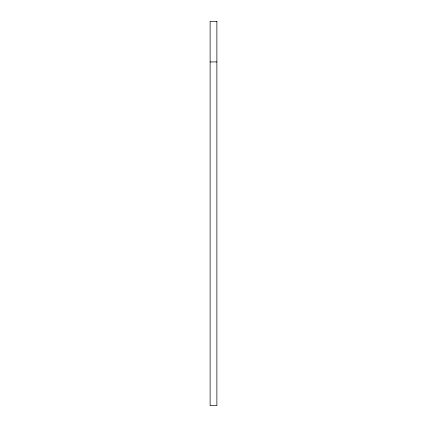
<?xml version="1.0" encoding="UTF-8"?>
<svg xmlns="http://www.w3.org/2000/svg" width="427" height="427" viewBox="0 0 427 427"><rect width="100%" height="100%" fill="white"/><g stroke="black" fill="none" stroke-linecap="round" stroke-linejoin="round"><path stroke-width="0.64" d="M210.116 61.931L216.884 61.931M216.884 21.35L210.116 21.35L210.116 405.65L216.884 405.65L216.884 21.35"/></g></svg>
